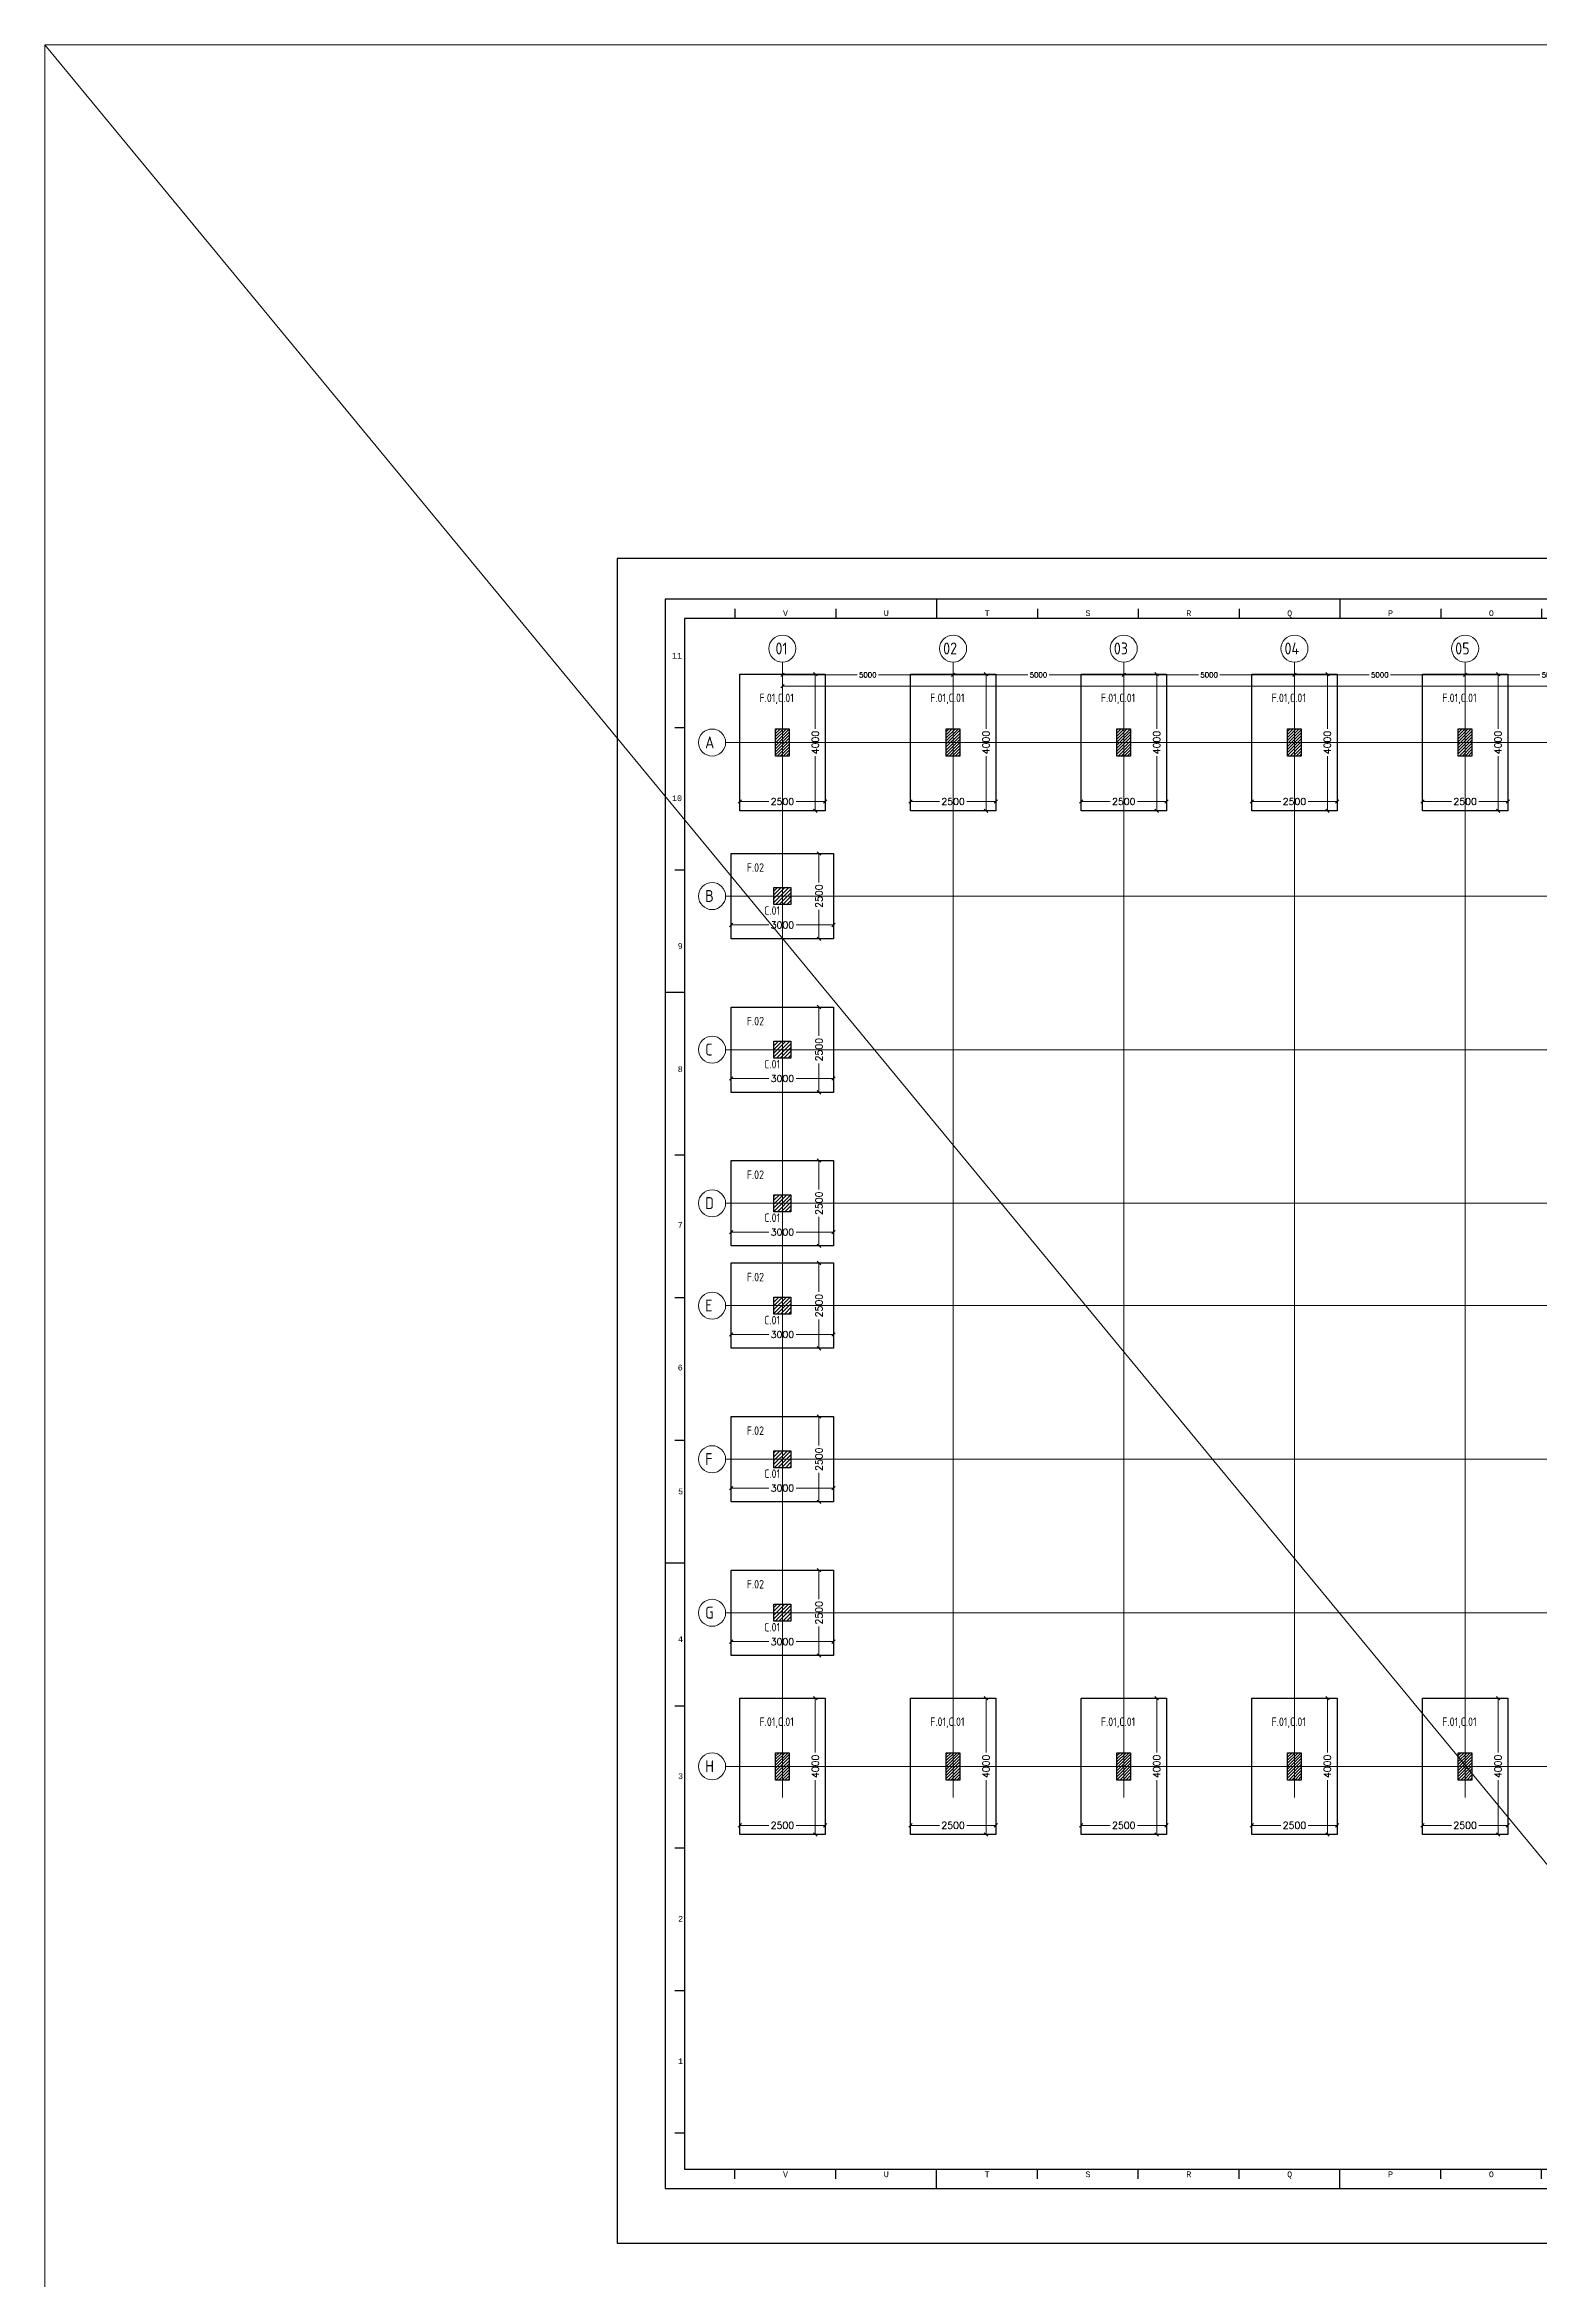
# Model space of a CAD drawing. Header units: millimetres. Extents: x -388065 to 2372687422, y -192755 to 667797.
# Drawn here: x 1396989 to 1440771, y 513624 to 579101 of the extents above; entities that cross this region are included whole.
import ezdxf

# ---------------------------------------------------------------- set-up
doc = ezdxf.new("R2010")
doc.units = ezdxf.units.MM
doc.linetypes.add('AXES', pattern=[50.8, 31.75, -6.35, 6.35, -6.35])
doc.linetypes.add('CENTER', pattern=[2, 1.25, -0.25, 0.25, -0.25])
doc.layers.add('Label', color=192, linetype='Continuous')
doc.layers.add('LOGO', color=250, linetype='Continuous')
for name, color, linetype, lineweight in [('STR-CL', 1, 'CENTER', 9), ('STR-CONC', 3, 'Continuous', 30), ('STR-DIM', 1, 'Continuous', 9), ('STR-GRID', 248, 'Continuous', 9), ('STR-HATCH', 4, 'Continuous', 9), ('STR-STEEL_IN_SEC', 6, 'Continuous', 15), ('STR-TEXT', 7, 'Continuous', 9)]:
    doc.layers.add(name, color=color, linetype=linetype, lineweight=lineweight)
doc.styles.add('MINA_MM', font='romans.shx', dxfattribs={"height": 200})
doc.styles.add('MINA_MM_ANNOT_PLAN', font='dim.shx', dxfattribs={"height": 350})
doc.styles.add('MINA_MM_LAYOUT', font='dim.shx', dxfattribs={"height": 250})
doc.styles.add('MINA_MM_S', font='romans.shx', dxfattribs={"height": 150})
doc.styles.add('MINA_MM_SM', font='romans.shx', dxfattribs={"height": 150})
doc.styles.add('ROMAND', font='romand__.ttf', dxfattribs={"height": 0.22})
doc.styles.add('STANDART', font='MONOTXT.shx')
doc.dimstyles.new('MINA_MM', dxfattribs={"dimtxt": 200, "dimasz": 100, "dimexe": 100, "dimexo": 100, "dimgap": 50, "dimtad": 0, "dimdec": 0, "dimzin": 0, "dimdsep": 46, "dimtxsty": 'MINA_MM', "dimblk": 'OBLIQUE', "dimcen": 0.09, "dimclrd": 256, "dimclre": 256, "dimclrt": 7, "dimadec": 0, "dimazin": 0, "dimtfac": 1, "dimtdec": 0, "dimtix": 1, "dimtofl": 0, "dimtmove": 0, "dimatfit": 0, "dimfxl": 1, "dimtolj": 1, "dimtzin": 0, "dimlwd": -1, "dimlwe": -1, "dimarcsym": 0})
doc.dimstyles.new('MINA_MM_S', dxfattribs={"dimtxt": 150, "dimasz": 100, "dimexe": 100, "dimexo": 100, "dimgap": 50, "dimtad": 0, "dimdec": 0, "dimzin": 0, "dimdsep": 46, "dimtxsty": 'MINA_MM_S', "dimblk": 'OBLIQUE', "dimcen": 0.09, "dimclrd": 256, "dimclre": 256, "dimclrt": 7, "dimadec": 0, "dimazin": 0, "dimtfac": 1, "dimtdec": 0, "dimtix": 1, "dimtofl": 0, "dimtmove": 0, "dimatfit": 0, "dimfxl": 1, "dimtolj": 1, "dimtzin": 0, "dimlwd": -1, "dimlwe": -1, "dimarcsym": 0})

# ---------------------------------------------------------------- blocks, each defined once
blk = doc.blocks.new('_OBLIQUE')
at = {"color": 0, "linetype": 'ByBlock'}
blk.add_line((-0.5, -0.5), (0.5, 0.5), dxfattribs=at)
blk = doc.blocks.new('*D1502')
at = {"layer": 'Defpoints', "color": 0, "ltscale": 10, "transparency": 16777216}
for p in [(1423599, 560635), (1418599, 558654), (1423599, 558654)]:
    blk.add_point(p, dxfattribs=at)
at = {"layer": 'STR-DIM', "ltscale": 10, "transparency": 16777216}
for p, q in [((1418599, 558754), (1418599, 560735)), ((1418599, 560635), (1420785, 560635)), ((1423599, 560635), (1421414, 560635)), ((1423599, 558754), (1423599, 560735))]:
    blk.add_line(p, q, dxfattribs=at)
at = {"layer": 'STR-DIM', "ltscale": 10, "transparency": 16777216, "xscale": 100, "yscale": 100, "zscale": 100, "rotation": 180}
blk.add_blockref('_OBLIQUE', (1418599, 560635), dxfattribs=at)
at = {"layer": 'STR-DIM', "ltscale": 10, "transparency": 16777216, "xscale": 100, "yscale": 100, "zscale": 100}
blk.add_blockref('_OBLIQUE', (1423599, 560635), dxfattribs=at)
at = {"layer": 'STR-DIM', "color": 7, "ltscale": 10, "transparency": 16777216, "insert": (1421099, 560635), "char_height": 150, "attachment_point": 5, "style": 'MINA_MM_S'}
blk.add_mtext('\\A1;5000', dxfattribs=at)
blk = doc.blocks.new('*D1503')
at = {"layer": 'Defpoints', "color": 0, "ltscale": 10, "transparency": 16777216}
for p in [(1428599, 560635), (1423599, 558654), (1428599, 558654)]:
    blk.add_point(p, dxfattribs=at)
at = {"layer": 'STR-DIM', "ltscale": 10, "transparency": 16777216}
for p, q in [((1423599, 558754), (1423599, 560735)), ((1423599, 560635), (1425785, 560635)), ((1428599, 560635), (1426414, 560635)), ((1428599, 558754), (1428599, 560735))]:
    blk.add_line(p, q, dxfattribs=at)
at = {"layer": 'STR-DIM', "ltscale": 10, "transparency": 16777216, "xscale": 100, "yscale": 100, "zscale": 100, "rotation": 180}
blk.add_blockref('_OBLIQUE', (1423599, 560635), dxfattribs=at)
at = {"layer": 'STR-DIM', "ltscale": 10, "transparency": 16777216, "xscale": 100, "yscale": 100, "zscale": 100}
blk.add_blockref('_OBLIQUE', (1428599, 560635), dxfattribs=at)
at = {"layer": 'STR-DIM', "color": 7, "ltscale": 10, "transparency": 16777216, "insert": (1426099, 560635), "char_height": 150, "attachment_point": 5, "style": 'MINA_MM_S'}
blk.add_mtext('\\A1;5000', dxfattribs=at)
blk = doc.blocks.new('*D1504')
at = {"layer": 'Defpoints', "color": 0, "ltscale": 10, "transparency": 16777216}
for p in [(1433599, 560635), (1428599, 558654), (1433599, 558654)]:
    blk.add_point(p, dxfattribs=at)
at = {"layer": 'STR-DIM', "ltscale": 10, "transparency": 16777216}
for p, q in [((1428599, 558754), (1428599, 560735)), ((1428599, 560635), (1430785, 560635)), ((1433599, 560635), (1431414, 560635)), ((1433599, 558754), (1433599, 560735))]:
    blk.add_line(p, q, dxfattribs=at)
at = {"layer": 'STR-DIM', "ltscale": 10, "transparency": 16777216, "xscale": 100, "yscale": 100, "zscale": 100, "rotation": 180}
blk.add_blockref('_OBLIQUE', (1428599, 560635), dxfattribs=at)
at = {"layer": 'STR-DIM', "ltscale": 10, "transparency": 16777216, "xscale": 100, "yscale": 100, "zscale": 100}
blk.add_blockref('_OBLIQUE', (1433599, 560635), dxfattribs=at)
at = {"layer": 'STR-DIM', "color": 7, "ltscale": 10, "transparency": 16777216, "insert": (1431099, 560635), "char_height": 150, "attachment_point": 5, "style": 'MINA_MM_S'}
blk.add_mtext('\\A1;5000', dxfattribs=at)
blk = doc.blocks.new('*D1505')
at = {"layer": 'Defpoints', "color": 0, "ltscale": 10, "transparency": 16777216}
for p in [(1438599, 560635), (1433599, 558654), (1438599, 558654)]:
    blk.add_point(p, dxfattribs=at)
at = {"layer": 'STR-DIM', "ltscale": 10, "transparency": 16777216}
for p, q in [((1433599, 558754), (1433599, 560735)), ((1433599, 560635), (1435785, 560635)), ((1438599, 560635), (1436414, 560635)), ((1438599, 558754), (1438599, 560735))]:
    blk.add_line(p, q, dxfattribs=at)
at = {"layer": 'STR-DIM', "ltscale": 10, "transparency": 16777216, "xscale": 100, "yscale": 100, "zscale": 100, "rotation": 180}
blk.add_blockref('_OBLIQUE', (1433599, 560635), dxfattribs=at)
at = {"layer": 'STR-DIM', "ltscale": 10, "transparency": 16777216, "xscale": 100, "yscale": 100, "zscale": 100}
blk.add_blockref('_OBLIQUE', (1438599, 560635), dxfattribs=at)
at = {"layer": 'STR-DIM', "color": 7, "ltscale": 10, "transparency": 16777216, "insert": (1436099, 560635), "char_height": 150, "attachment_point": 5, "style": 'MINA_MM_S'}
blk.add_mtext('\\A1;5000', dxfattribs=at)
blk = doc.blocks.new('*D1506')
at = {"layer": 'Defpoints', "color": 0, "ltscale": 10, "transparency": 16777216}
for p in [(1443599, 560635), (1438599, 558654), (1443599, 558654)]:
    blk.add_point(p, dxfattribs=at)
at = {"layer": 'STR-DIM', "ltscale": 10, "transparency": 16777216}
for p, q in [((1438599, 558754), (1438599, 560735)), ((1438599, 560635), (1440785, 560635)), ((1443599, 560635), (1441414, 560635)), ((1443599, 558754), (1443599, 560735))]:
    blk.add_line(p, q, dxfattribs=at)
at = {"layer": 'STR-DIM', "ltscale": 10, "transparency": 16777216, "xscale": 100, "yscale": 100, "zscale": 100, "rotation": 180}
blk.add_blockref('_OBLIQUE', (1438599, 560635), dxfattribs=at)
at = {"layer": 'STR-DIM', "ltscale": 10, "transparency": 16777216, "xscale": 100, "yscale": 100, "zscale": 100}
blk.add_blockref('_OBLIQUE', (1443599, 560635), dxfattribs=at)
at = {"layer": 'STR-DIM', "color": 7, "ltscale": 10, "transparency": 16777216, "insert": (1441099, 560635), "char_height": 150, "attachment_point": 5, "style": 'MINA_MM_S'}
blk.add_mtext('\\A1;5000', dxfattribs=at)
blk = doc.blocks.new('S.C.01.PLAN')
at = {"layer": 'STR-HATCH'}
h = blk.add_hatch(dxfattribs=at)
h.set_pattern_fill('ANSI31', color=256, scale=500)
h.set_pattern_definition([(45, (0, 0), (-44.194, 44.194), [])])
h.paths.add_polyline_path([(200, 150), (200, -650), (-200, -650), (-200, 150)])
at = {"layer": 'STR-CL'}
for p, q in [((0, 196), (0, -700)), ((-250, -250), (250, -250))]:
    blk.add_line(p, q, dxfattribs=at)
at = {"layer": 'STR-CONC', "ltscale": 10}
blk.add_lwpolyline([(200, 150), (200, -650), (-200, -650), (-200, 150)], close=True, dxfattribs=at)
blk = doc.blocks.new('S.C.02.PLAN')
at = {"layer": 'STR-HATCH'}
h = blk.add_hatch(dxfattribs=at)
h.set_pattern_fill('ANSI31', color=256, scale=625)
h.set_pattern_definition([(45, (-62.5, 0), (-55.243, 55.243), [])])
h.paths.add_polyline_path([(0, -250), (0, 250), (500, 250), (500, -250)])
at = {"layer": 'STR-CL'}
for p, q in [((-62.5, 0), (562.5, 0)), ((250, 312.5), (250, -312.5))]:
    blk.add_line(p, q, dxfattribs=at)
at = {"layer": 'STR-CONC', "ltscale": 10}
blk.add_lwpolyline([(0, -250), (0, 250), (500, 250), (500, -250)], close=True, dxfattribs=at)
blk = doc.blocks.new('*D1737')
at = {"layer": 'Defpoints', "color": 0, "transparency": 16777216}
for p in [(1250, 2000), (964, -2000), (1250, -2000)]:
    blk.add_point(p, dxfattribs=at)
at = {"layer": 'STR-DIM', "transparency": 16777216}
for p, q in [((1150, 2000), (864, 2000)), ((964, 2000), (964, 402)), ((964, -2000), (964, -402)), ((1150, -2000), (864, -2000))]:
    blk.add_line(p, q, dxfattribs=at)
at = {"layer": 'STR-DIM', "transparency": 16777216, "xscale": 100, "yscale": 100, "zscale": 100}
for p, rotation in [((964, 2000), 90), ((964, -2000), 270)]:
    blk.add_blockref('_OBLIQUE', p, dxfattribs=dict(at, rotation=rotation))
at = {"layer": 'STR-DIM', "color": 7, "transparency": 16777216, "insert": (964, 0), "char_height": 200, "attachment_point": 5, "rotation": 90, "style": 'MINA_MM'}
blk.add_mtext('\\A1;4000', dxfattribs=at)
blk = doc.blocks.new('*D1738')
at = {"layer": 'Defpoints', "color": 0, "transparency": 16777216}
for p in [(1250, -1728), (-1250, -2000), (1250, -2000)]:
    blk.add_point(p, dxfattribs=at)
at = {"layer": 'STR-DIM', "transparency": 16777216}
for p, q in [((-1250, -1900), (-1250, -1628)), ((-1250, -1728), (-402, -1728)), ((1250, -1728), (402, -1728)), ((1250, -1900), (1250, -1628))]:
    blk.add_line(p, q, dxfattribs=at)
at = {"layer": 'STR-DIM', "transparency": 16777216, "xscale": 100, "yscale": 100, "zscale": 100, "rotation": 180}
blk.add_blockref('_OBLIQUE', (-1250, -1728), dxfattribs=at)
at = {"layer": 'STR-DIM', "transparency": 16777216, "xscale": 100, "yscale": 100, "zscale": 100}
blk.add_blockref('_OBLIQUE', (1250, -1728), dxfattribs=at)
at = {"layer": 'STR-DIM', "color": 7, "transparency": 16777216, "insert": (0, -1728), "char_height": 200, "attachment_point": 5, "style": 'MINA_MM'}
blk.add_mtext('\\A1;2500', dxfattribs=at)
blk = doc.blocks.new('*D1772')
at = {"layer": 'Defpoints', "color": 0, "transparency": 16777216}
for p in [(1500, 1250), (1071, -1250), (1500, -1250)]:
    blk.add_point(p, dxfattribs=at)
at = {"layer": 'STR-DIM', "transparency": 16777216}
for p, q in [((1400, 1250), (971, 1250)), ((1071, 1250), (1071, 402)), ((1071, -1250), (1071, -402)), ((1400, -1250), (971, -1250))]:
    blk.add_line(p, q, dxfattribs=at)
at = {"layer": 'STR-DIM', "transparency": 16777216, "xscale": 100, "yscale": 100, "zscale": 100}
for p, rotation in [((1071, 1250), 90), ((1071, -1250), 270)]:
    blk.add_blockref('_OBLIQUE', p, dxfattribs=dict(at, rotation=rotation))
at = {"layer": 'STR-DIM', "color": 7, "transparency": 16777216, "insert": (1071, 0), "char_height": 200, "attachment_point": 5, "rotation": 90, "style": 'MINA_MM'}
blk.add_mtext('\\A1;2500', dxfattribs=at)
blk = doc.blocks.new('*D1773')
at = {"layer": 'Defpoints', "color": 0, "transparency": 16777216}
for p in [(-1500, -1250), (1500, -846), (1500, -1250)]:
    blk.add_point(p, dxfattribs=at)
at = {"layer": 'STR-DIM', "transparency": 16777216}
for p, q in [((-1500, -1150), (-1500, -746)), ((-1500, -846), (-402, -846)), ((1500, -846), (402, -846)), ((1500, -1150), (1500, -746))]:
    blk.add_line(p, q, dxfattribs=at)
at = {"layer": 'STR-DIM', "transparency": 16777216, "xscale": 100, "yscale": 100, "zscale": 100, "rotation": 180}
blk.add_blockref('_OBLIQUE', (-1500, -846), dxfattribs=at)
at = {"layer": 'STR-DIM', "transparency": 16777216, "xscale": 100, "yscale": 100, "zscale": 100}
blk.add_blockref('_OBLIQUE', (1500, -846), dxfattribs=at)
at = {"layer": 'STR-DIM', "color": 7, "transparency": 16777216, "insert": (0, -846), "char_height": 200, "attachment_point": 5, "style": 'MINA_MM'}
blk.add_mtext('\\A1;3000', dxfattribs=at)
blk = doc.blocks.new('*D1587')
at = {"layer": 'Defpoints', "color": 0, "ltscale": 10, "transparency": 16777216}
for p in [(1468599, 560302), (1418599, 558652), (1468599, 558652)]:
    blk.add_point(p, dxfattribs=at)
at = {"layer": 'STR-DIM', "ltscale": 10, "transparency": 16777216}
for p, q in [((1418599, 558752), (1418599, 560402)), ((1418599, 560302), (1443214, 560302)), ((1468599, 560302), (1443985, 560302)), ((1468599, 558752), (1468599, 560402))]:
    blk.add_line(p, q, dxfattribs=at)
at = {"layer": 'STR-DIM', "ltscale": 10, "transparency": 16777216, "xscale": 100, "yscale": 100, "zscale": 100, "rotation": 180}
blk.add_blockref('_OBLIQUE', (1418599, 560302), dxfattribs=at)
at = {"layer": 'STR-DIM', "ltscale": 10, "transparency": 16777216, "xscale": 100, "yscale": 100, "zscale": 100}
blk.add_blockref('_OBLIQUE', (1468599, 560302), dxfattribs=at)
at = {"layer": 'STR-DIM', "color": 7, "ltscale": 10, "transparency": 16777216, "insert": (1443599, 560302), "char_height": 150, "attachment_point": 5, "style": 'MINA_MM_S'}
blk.add_mtext('\\A1;50000', dxfattribs=at)
blk = doc.blocks.new('LABLE')
blk.add_line((73945, 22524), (79751, 22524))
at = {"lineweight": 50, "ltscale": 0.1}
blk.add_lwpolyline([(71840, 41431), (76044, 41431), (76044, 39404), (71840, 39404)], close=True, dxfattribs=at)
at = {"layer": 'Label', "color": 7}
for p, q in [((0, 56070), (0, 0)), ((80430, 56070), (0, 56070)), ((9570, 56070), (9570, 55391)), ((23797, 56070), (23797, 55391)), ((38025, 56070), (38025, 55391)), ((40498, 56070), (40298, 55325)), ((40498, 56070), (40697, 55325)), ((52253, 56070), (52253, 55391)), ((66480, 56070), (66480, 55391)), ((80430, 0), (80430, 56070)), ((679, 55391), (679, 679)), ((79751, 55391), (679, 55391)), ((2456, 55730), (2456, 55391)), ((2456, 55730), (2456, 55391)), ((6013, 55730), (6013, 55391)), ((13126, 55730), (13126, 55391)), ((16683, 55730), (16683, 55391)), ((20240, 55730), (20240, 55391)), ((27354, 55730), (27354, 55391)), ((30911, 55730), (30911, 55391)), ((34468, 55730), (34468, 55391)), ((40498, 55440), (40298, 55325)), ((40697, 55325), (40298, 55325)), ((40697, 55325), (40498, 55440)), ((41582, 55730), (41582, 55391)), ((45139, 55730), (45139, 55391)), ((48696, 55730), (48696, 55391)), ((55809, 55730), (55809, 55391)), ((59366, 55730), (59366, 55391)), ((62923, 55730), (62923, 55391)), ((68251, 679), (68251, 55391)), ((68531, 679), (68531, 55391)), ((70037, 55730), (70037, 55391)), ((73594, 55730), (73594, 55391)), ((77151, 55730), (77151, 55391)), ((79751, 679), (79751, 55391)), ((340, 51536), (679, 51536)), ((80090, 51536), (79751, 51536)), ((679, 46509), (340, 46509)), ((79751, 46509), (80090, 46509)), ((679, 42187), (0, 42187)), ((679, 36454), (340, 36454)), ((79751, 36454), (80090, 36454)), ((340, 31427), (679, 31427)), ((80090, 31427), (79751, 31427)), ((340, 26400), (679, 26400)), ((80090, 26400), (79751, 26400)), ((68531, 26008), (79751, 26008)), ((679, 22052), (0, 22052)), ((340, 17025), (679, 17025)), ((79751, 679), (79751, 17025)), ((80090, 17025), (79751, 17025)), ((68524, 15634), (79751, 15634)), ((68531, 15634), (79751, 15634)), ((679, 11997), (340, 11997)), ((79751, 11997), (80090, 11997)), ((679, 6970), (340, 6970)), ((79751, 6970), (80090, 6970)), ((79751, 2946), (79751, 1158)), ((679, 1943), (340, 1943)), ((79751, 1943), (80090, 1943)), ((79751, 1158), (72787, 1158)), ((0, 0), (80430, 0)), ((679, 679), (79751, 679)), ((2456, 340), (2456, 679)), ((6013, 340), (6013, 679)), ((9570, 0), (9570, 679)), ((13126, 340), (13126, 679)), ((16683, 340), (16683, 679)), ((20240, 340), (20240, 679)), ((23797, 0), (23797, 679)), ((27354, 340), (27354, 679)), ((30911, 340), (30911, 679)), ((34468, 340), (34468, 679)), ((38025, 0), (38025, 679)), ((40697, 745), (40298, 745)), ((40498, 0), (40298, 745)), ((40498, 630), (40298, 745)), ((40498, 0), (40697, 745)), ((40697, 745), (40498, 630)), ((41582, 340), (41582, 679)), ((45139, 340), (45139, 679)), ((48696, 340), (48696, 679)), ((52253, 0), (52253, 679)), ((55809, 340), (55809, 679)), ((59366, 340), (59366, 679)), ((62923, 340), (62923, 679)), ((66480, 0), (66480, 679)), ((68531, 679), (79751, 679)), ((70037, 340), (70037, 679)), ((73594, 340), (73594, 679)), ((77151, 340), (77151, 679))]:
    blk.add_line(p, q, dxfattribs=at)
at = {"layer": 'Label', "color": 253, "linetype": 'Continuous'}
for p, q in [((68531, 25372), (79751, 25372)), ((69745, 19073), (69745, 26008)), ((71145, 19073), (71145, 26008)), ((72545, 19073), (72545, 26008)), ((73945, 19073), (73945, 26008)), ((68531, 24300), (79751, 24300)), ((73945, 23711), (79751, 23711)), ((68531, 23464), (73945, 23464)), ((68531, 23020), (79751, 23020)), ((68531, 22192), (73945, 22192)), ((68531, 21556), (79751, 21556)), ((68531, 20920), (79751, 20920)), ((68531, 20284), (79751, 20284))]:
    blk.add_line(p, q, dxfattribs=at)
at = {"layer": 'Label', "color": 7, "linetype": 'Continuous'}
for p, q in [((68531, 19648), (79751, 19648)), ((68531, 19073), (79751, 19073)), ((68531, 18538), (79751, 18538)), ((79651, 15543), (68580, 15543)), ((68580, 15543), (68580, 13583)), ((68580, 13583), (79651, 13583)), ((68580, 13513), (68580, 10090)), ((68580, 10090), (79651, 10090)), ((68580, 10020), (77431, 10020)), ((73580, 10020), (73580, 7835)), ((77501, 10020), (79651, 10020)), ((77501, 7835), (79651, 7835)), ((71078, 5482), (68624, 5482)), ((68624, 5482), (68624, 4932)), ((68624, 4932), (71078, 4932)), ((68624, 4847), (68624, 4255)), ((68624, 4847), (71078, 4847)), ((71078, 5482), (71078, 4932)), ((71078, 4847), (71078, 4255)), ((79675, 5482), (71163, 5482)), ((71163, 5482), (71163, 4932)), ((71163, 4932), (79675, 4932)), ((71163, 4847), (79675, 4847)), ((71163, 4847), (71163, 4255)), ((79675, 5482), (79675, 4932)), ((79675, 4847), (79675, 4255)), ((68624, 4255), (71078, 4255)), ((68624, 4170), (71078, 4170)), ((68624, 4170), (68624, 3578)), ((71078, 4170), (71078, 3578)), ((71163, 4255), (79675, 4255)), ((71163, 4170), (79675, 4170)), ((71163, 4170), (71163, 3578)), ((79675, 4170), (79675, 3578)), ((68624, 3578), (71078, 3578)), ((68624, 3493), (68624, 2943)), ((68624, 3493), (71078, 3493)), ((71078, 3493), (71078, 2943)), ((71163, 3578), (79675, 3578)), ((71163, 3493), (79675, 3493)), ((71163, 3493), (71163, 2943)), ((77221, 3493), (79675, 3493)), ((79675, 3493), (79675, 2943)), ((68624, 2943), (71078, 2943)), ((68624, 2859), (68624, 1251)), ((68624, 2859), (75055, 2859)), ((71163, 2943), (79675, 2943)), ((75055, 1251), (75055, 2859)), ((77221, 2943), (79675, 2943)), ((68531, 1158), (79751, 1158))]:
    blk.add_line(p, q, dxfattribs=at)
at = {"layer": 'Label', "color": 240, "linetype": 'AXES'}
for p, q in [((78636, 7919), (78636, 9571)), ((79462, 8745), (77810, 8745))]:
    blk.add_line(p, q, dxfattribs=at)
at = {"layer": 'Label', "color": 7, "const_width": 30}
blk.add_lwpolyline([(68391, 679), (68391, 55391)], dxfattribs=at)
at = {"layer": 'Label', "color": 7, "const_width": 20}
for points in [[(79765, 15620), (79765, 18552), (68517, 18552), (68517, 15620)], [(79765, 5558), (79765, 7772), (68531, 7772), (68531, 5558)], [(79768, 2867), (75131, 2867), (75131, 1158), (79768, 1158)], [(79760, 2859), (75140, 2859), (75140, 1166), (79760, 1166)], [(79751, 2850), (75148, 2850), (75148, 1175), (79751, 1175)]]:
    blk.add_lwpolyline(points, close=True, dxfattribs=at)
at = {"layer": 'Label', "color": 7}
for points in [[(79758, 15627), (79758, 18545), (68524, 18545), (68524, 15627)], [(79751, 5572), (79751, 7758), (68545, 7758), (68545, 5572)]]:
    blk.add_lwpolyline(points, close=True, dxfattribs=at)
at = {"layer": 'Label', "color": 7, "linetype": 'Continuous'}
for points in [[(79651, 13583), (79651, 15543)], [(79651, 10090), (79651, 13513), (68580, 13513)], [(68580, 10020), (68580, 7835), (77431, 7835), (77431, 10020)], [(77501, 7835), (77501, 10020)], [(79651, 7835), (79651, 10020)], [(79675, 2943), (79675, 3493)], [(68624, 1251), (75055, 1251)]]:
    blk.add_lwpolyline(points, dxfattribs=at)
for major_axis, start_param, end_param in [((-652, 0), 3.141593, 9.424778), ((548, 0), 0, 6.283185)]:
    blk.add_ellipse((78636, 8745), major_axis=major_axis, ratio=1, start_param=start_param, end_param=end_param, dxfattribs=at)
at = {"layer": 'Label', "color": 7, "style": 'STANDART', "width": 1}
for s, height, p in [('V', 203, (4152, 55473)), ('U', 203, (7708, 55473)), ('T', 203, (11265, 55473)), ('S', 203, (14822, 55473)), ('R', 203, (18379, 55473)), ('Q', 203, (21936, 55473)), ('P', 203, (25493, 55473)), ('O', 203, (29050, 55473)), ('N', 203, (32607, 55473)), ('M', 203, (36164, 55473)), ('L', 203, (39721, 55473)), ('K', 203, (43278, 55473)), ('J', 203, (46835, 55473)), ('I', 203, (50391, 55473)), ('H', 203, (53948, 55473)), ('G', 203, (57505, 55473)), ('F', 203, (61062, 55473)), ('E', 203, (64619, 55473)), ('D', 203, (68158, 55490)), ('C', 203, (71643, 55490)), ('B', 203, (75300, 55473)), ('A', 203, (78834, 55473)), ('11', 203.3, (238, 53971)), ('11', 203.3, (79887, 53971)), ('10', 203.3, (238, 48944)), ('10', 203.3, (79853, 48944)), ('9', 203, (441, 43733)), ('9', 203, (79853, 43733)), ('8', 203, (441, 39385)), ('8', 203, (79853, 39385)), ('7', 203, (441, 33893)), ('7', 203, (79853, 33893)), ('6', 203, (441, 28856)), ('6', 203, (79853, 28856)), ('5', 203, (452, 24487)), ('5', 203, (79843, 24487)), ('3', 203, (79843, 23819)), ('4', 203, (452, 19276)), ('4', 203, (79843, 19276)), ('2', 203, (79843, 18782)), ('3', 203, (452, 14443)), ('1', 203, (79877, 13762)), ('2', 203, (452, 9406)), ('1', 203, (452, 4387)), ('V', 203, (4152, 394)), ('U', 203, (7708, 394)), ('T', 203, (11265, 394)), ('S', 203, (14822, 394)), ('R', 203, (18379, 394)), ('Q', 203, (21936, 394)), ('P', 203, (25493, 394)), ('O', 203, (29050, 394)), ('N', 203, (32607, 394)), ('M', 203, (36164, 394)), ('L', 203, (39721, 394)), ('K', 203, (43278, 394)), ('J', 203, (46835, 394)), ('I', 203, (50391, 394)), ('H', 203, (53948, 394)), ('G', 203, (57505, 394)), ('F', 203, (61062, 394)), ('E', 203, (64619, 394)), ('D', 203, (68158, 377)), ('C', 203, (71643, 377)), ('B', 203, (75300, 394)), ('A', 203, (78834, 394))]:
    blk.add_text(s, height=height, dxfattribs=at).set_placement(p)
at = {"layer": 'Label', "color": 7, "linetype": 'Continuous', "style": 'ROMAND', "width": 0.8}
for s, height, p in [('G', 287, (69023, 25518)), ('CHANGE OF BUILDING K ROOF SLAB TO', 218.47, (73991, 25120)), ('A-07', 287.5, (68675, 24760)), ('30.08.18', 230, (69840, 24757)), ('M.A.', 230, (71528, 24767)), ('A. A./W.', 230, (72625, 24779)), ('ADD STEEL LIGHT FLOOR (PORTAL FRAME)', 218.47, (73991, 24824)), ('BET. GRIDS 01a & 01e ', 218.47, (73991, 24509)), ('A-06', 287.5, (68675, 23946)), ('20.05.18', 230, (69840, 23953)), ('M.A.', 230, (71528, 23963)), ('A. A./W.', 230, (72625, 23976)), ('ADD OF SHEET S-01-37& MODIF. S-01-06', 218.47, (73991, 23445)), ('MODIFI OF COLUMNS C10&C11&2 OF C8', 218.47, (73991, 24034)), ('POSITIONS', 218.5, (73991, 23774)), ('A-05', 287.5, (68675, 23111)), ('22.04.18', 230, (69745, 22635)), ('06.05.18', 230, (69840, 23118)), ('M.A.', 230, (71528, 23128)), ('A. A./W.', 230, (72625, 23140)), ('A. A./W.', 230, (72625, 22624)), ('ADD OF 2 SHORT COLUMNS OF C.05', 218.47, (73991, 23141)), ('MODIF. TO DISPATCH BLDG FOUNDATION', 218.47, (74034, 22661)), ('A-04', 287.5, (68675, 22539)), ('M.A.', 230, (71528, 22624)), ('ADD COLUMNS TO CONVEYOR INSIDE DE-', 218.47, (73948, 22222)), ('BONING SECTION,1BEAM IPE400 ADDED AT ', 218.47, (73948, 21939)), ('A-02', 287.5, (68611, 21084)), ('A-03', 287.5, (68675, 21709)), ('09.03.18', 230, (69745, 21808)), ('18.02.18', 230, (69745, 21172)), ('M.A.', 230, (71528, 21796)), ('M.A.', 230, (71528, 21160)), ('A. A./W.', 230, (72625, 21796)), ('A. A./W.', 230, (72625, 21160)), ('BEGINNING OF CONVEYOR', 218.47, (73948, 21608)), ('MODIF. OF INTERIOR TIE BEAMS TOP LEVEL', 218.47, (73948, 21121)), ('A-01', 287.5, (68648, 20470)), ('07.02.18', 230, (69745, 20536)), ('M.A.', 230, (71528, 20524)), ('A. A./W.', 230, (72625, 20524)), ('UTILITY BLDG: CGB1A&B1-a INTRODUCED', 218.47, (73948, 20485)), ('A', 287, (69010, 19834)), ('18.01.18', 230, (69745, 19900)), ('M.A.', 230, (71528, 19888)), ('A. A./W.', 230, (72625, 19888)), ('ADD G.B.6-A DETAILS', 229.97, (74025, 19888)), ('Revision', 230, (68546, 19239)), ('Date', 230, (70127, 19265)), ('Checked', 230, (71225, 19265)), ('Approved', 230, (72609, 19297)), ('Modification', 229.97, (76151, 19265)), ('Project Name :', 250, (68652, 18154)), ('Client :', 250, (68652, 15135)), ('Consultant :', 250, (68650, 13141)), ('%%u Location :', 250, (68630, 9720)), ('%%u Job No :', 250, (73630, 9720)), ('North', 200, (77554, 9720)), ('Drawnig Name :', 250, (68650, 7416)), ('DESIGNED BY', 200, (68769, 5143)), ('CHECKED BY', 200, (68769, 3789)), ('DRAWN BY', 200, (68769, 4466)), ('APPROVED BY', 200, (68769, 3155)), ('SCALE', 200, (68769, 2520)), ('DWG. NO.', 200, (75309, 2520)), ('THIS DRAWING IS A PROPERTY OF TECHNOCON ENGINEERING GROUP', 250, (68650, 816))]:
    blk.add_text(s, height=height, dxfattribs=at).set_placement(p)
at = {"layer": 'STR-TEXT', "style": 'ROMAND', "width": 0.8}
for s, height, p in [('NOTES :', 337.5, (69161, 53856)), ('Fcu=25N/mm2', 300, (72623, 40681)), ('Fy=460N/mm2', 300, (72623, 40100))]:
    blk.add_text(s, height=height, dxfattribs=at).set_placement(p)
at = {"layer": 'STR-TEXT', "insert": (68964, 52571), "char_height": 270, "width": 11124, "attachment_point": 1, "style": 'MINA_MM_SM'}
blk.add_mtext('1-  ALL DIMENSIONS ARE TO BE\\P     CO-ORDINATED WITH ARCHITECTURAL\\P     AND OTHER CONSULTANTS DRAWINGS\\P     AND SPECIFICATIONS.\\P2-  REINFORCEMENT STEEL fy SHALL NOT\\P     BE LESS THAN 460 N/mm2.\\P3-  ALL CONCRETE SHALL HAVE A MINIMUM\\P     CHARACTERISTIC STRENGTH OF 25 N/mm2 \\P     AT 28 DAYS.\\P4-  MAXIMUM SIZE OF AGGREGATES SHALL\\P     BE 20mm GENERALLY AND 30mm FOR \\P     FOUNDATIONS.\\P5-  CONCRETE COVER SHALL NOT BE LESS\\P     THAN:\\P     - 25mm ( SLABS )\\P     - 38mm ( BEAMS & COLUMNS )\\P     - 50mm ( FOUNDATIONS )\\P     - 75mm ( PILE CAPS )\\P6-  MINIMUM REINFORCEMENT LAP LENGTH\\P     SHALL BE 50 DIAMETER OF BARS.\\P7-  CONSTRUCTION JOINTS IN SLABS SHALL \\P     BE LOCATED AT ONE-FIFTH OF SPAN (L/5).\\P8- NET ALLOWABLE BEARING CAPACITY = 180  \\P   KN/m2.', dxfattribs=at)
blk = doc.blocks.new('F.01_canteen')
at = {"layer": 'STR-CONC'}
blk.add_lwpolyline([(-1250, 2000), (1250, 2000), (1250, -2000), (-1250, -2000)], close=True, dxfattribs=at)
at = {"layer": 'STR-TEXT', "ltscale": 0.1, "insert": (-167.5, 1279.1), "char_height": 250, "attachment_point": 5, "rotation": 0.000095, "style": 'MINA_MM_LAYOUT'}
blk.add_mtext('\\A1;F.01,C.01', dxfattribs=at)
at = {"layer": 'STR-DIM'}
dim = blk.add_linear_dim(base=(964.3, -2000), p1=(1250, 2000), p2=(1250, -2000), angle=89.999994, dimstyle='MINA_MM', dxfattribs=at)
dim.commit()
dim.dimension.update_dxf_attribs({"geometry": '*D1737', "text_midpoint": (964.3, 0), "dimtype": 160})
dim = blk.add_linear_dim(base=(1250, -1728), p1=(-1250, -2000), p2=(1250, -2000), angle=359.999994, dimstyle='MINA_MM', dxfattribs=at)
dim.commit()
dim.dimension.update_dxf_attribs({"geometry": '*D1738', "text_midpoint": (0, -1728)})
blk = doc.blocks.new('F.02')
at = {"layer": 'STR-CONC'}
blk.add_lwpolyline([(-1500, 1250), (1500, 1250), (1500, -1250), (-1500, -1250)], close=True, dxfattribs=at)
at = {"layer": 'STR-TEXT', "ltscale": 0.1, "char_height": 250, "attachment_point": 5, "rotation": 0.000095, "style": 'MINA_MM_LAYOUT'}
for s, insert in [('\\A1;F.02', (-791, 836.4)), ('\\A1;C.01', (-300.3, -423.8))]:
    blk.add_mtext(s, dxfattribs=dict(at, insert=insert))
at = {"layer": 'STR-DIM'}
for base, p1, angle, picture, middle in [((1071.1, -1250), (1500, 1250), 89.999994, '*D1772', (1071.1, 0)), ((1500, -846), (-1500, -1250), 359.999994, '*D1773', (0, -846))]:
    dim = blk.add_linear_dim(base=base, p1=p1, p2=(1500, -1250), angle=angle, dimstyle='MINA_MM', dxfattribs=at)
    dim.commit()
    dim.dimension.update_dxf_attribs({"geometry": picture, "text_midpoint": middle})

msp = doc.modelspace()

# ---------------------------------------------------------------- linework, layer by layer
at = {"layer": 'LOGO', "ltscale": 0.1}
msp.add_lwpolyline([(1483652.8642, 514681.6744), (1483652.8642, 564050.0902), (1413755.831, 564050.0902), (1413755.831, 514681.6744)], close=True, dxfattribs=at)
at = {"layer": 'STR-GRID', "ltscale": 10}
for p, q in [((1418599.3886, 561010.2123), (1418599.3886, 527744.9019)), ((1423599.3886, 561010.2123), (1423599.3886, 527744.9019)), ((1428599.3886, 561010.2123), (1428599.3886, 527744.9019)), ((1433599.3886, 561010.2123), (1433599.3886, 527744.9019)), ((1438599.3886, 561010.2123), (1438599.3886, 527744.9019)), ((1416935.4787, 558653.6876), (1471129.1992, 558653.6876)), ((1416935.4787, 554153.6876), (1471129.1992, 554153.6876)), ((1416935.4787, 549653.6876), (1471129.1992, 549653.6876)), ((1416935.4787, 545153.6876), (1471129.1992, 545153.6876)), ((1416935.4787, 542153.6876), (1471129.1992, 542153.6876)), ((1416935.4787, 537653.6876), (1471129.1992, 537653.6876)), ((1416935.4787, 533153.6876), (1471129.1992, 533153.6876)), ((1416935.4787, 528653.6876), (1471129.1992, 528653.6876))]:
    msp.add_line(p, q, dxfattribs=at)
for centre in [(1418599.3886, 561406.2898), (1423599.3886, 561406.2898), (1428599.3886, 561406.2898), (1433599.3886, 561406.2898), (1438599.3886, 561406.2898), (1416539.4012, 558653.6876), (1416539.4012, 554153.6876), (1416539.4012, 549653.6876), (1416539.4012, 545153.6876), (1416539.4012, 542153.6876), (1416539.4012, 537653.6876), (1416539.4012, 533153.6876), (1416539.4012, 528653.6876)]:
    msp.add_circle(centre, 396.0775, dxfattribs=at)
at = {"layer": 'STR-STEEL_IN_SEC', "color": 7, "ltscale": 0.1}
msp.add_line((1396989.2923, 579101.4319), (1584664.4846, 351706.677), dxfattribs=at)
at = {"layer": 'STR-STEEL_IN_SEC', "ltscale": 10}
msp.add_lwpolyline([(1584664.4846, 579101.4319), (1396989.2923, 579101.4319), (1396989.2923, 351706.677), (1584664.4846, 351706.677)], close=True, dxfattribs=at)

# ---------------------------------------------------------------- block references
at = {"xscale": 0.8305106339421224, "yscale": 0.8305106339421224, "zscale": 0.8305106339421224}
msp.add_blockref('LABLE', (1415167.6992, 516288.8606), dxfattribs=at)
for name, p in [('F.01_canteen', (1418599.3886, 558653.6876)), ('F.01_canteen', (1423599.3886, 558653.6876)), ('F.01_canteen', (1428599.3886, 558653.6876)), ('F.01_canteen', (1433599.3886, 558653.6876)), ('F.01_canteen', (1438599.3886, 558653.6876)), ('S.C.01.PLAN', (1418599.3886, 558903.6876)), ('S.C.01.PLAN', (1423599.3886, 558903.6876)), ('S.C.01.PLAN', (1428599.3886, 558903.6876)), ('S.C.01.PLAN', (1433599.3886, 558903.6876)), ('S.C.01.PLAN', (1438599.3886, 558903.6876)), ('F.02', (1418599.3886, 554153.6875)), ('S.C.02.PLAN', (1418349.3881, 554153.6875)), ('F.02', (1418599.3886, 549653.6875)), ('S.C.02.PLAN', (1418349.3881, 549653.6875)), ('F.02', (1418599.3886, 545153.6875)), ('S.C.02.PLAN', (1418349.3881, 545153.6875)), ('F.02', (1418599.3886, 542153.6875)), ('S.C.02.PLAN', (1418349.3881, 542153.6875)), ('F.02', (1418599.3886, 537653.6875)), ('S.C.02.PLAN', (1418349.3881, 537653.6875)), ('F.02', (1418599.3886, 533153.6875)), ('S.C.02.PLAN', (1418349.3881, 533153.6875)), ('F.01_canteen', (1418599.3886, 528653.6876)), ('F.01_canteen', (1423599.3886, 528653.6876)), ('F.01_canteen', (1428599.3886, 528653.6876)), ('F.01_canteen', (1433599.3886, 528653.6876)), ('F.01_canteen', (1438599.3886, 528653.6876)), ('S.C.01.PLAN', (1418599.3886, 528903.6876)), ('S.C.01.PLAN', (1423599.3886, 528903.6876)), ('S.C.01.PLAN', (1428599.3886, 528903.6876)), ('S.C.01.PLAN', (1433599.3886, 528903.6876)), ('S.C.01.PLAN', (1438599.3886, 528903.6876))]:
    msp.add_blockref(name, p)

# ---------------------------------------------------------------- texts
at = {"layer": 'STR-TEXT', "char_height": 350, "attachment_point": 1, "style": 'MINA_MM_ANNOT_PLAN'}
for s, insert in [('01', (1418395.5847, 561584.8005)), ('02', (1423307.6049, 561584.8005)), ('03', (1428307.6049, 561584.8005)), ('04', (1433307.6049, 561584.8005)), ('05', (1438307.6049, 561584.8005)), ('A', (1416335.5973, 558832.1983)), ('B', (1416335.5973, 554332.1983)), ('C', (1416335.5973, 549832.1983)), ('D', (1416335.5973, 545332.1983)), ('E', (1416335.5973, 542332.1983)), ('F', (1416335.5973, 537832.1983)), ('G', (1416335.5973, 533332.1983)), ('H', (1416335.5973, 528832.1983))]:
    msp.add_mtext_dynamic_manual_height_columns(s, width=668.666667, gutter_width=12.5, heights=[0], dxfattribs=dict(at, insert=insert))

# ---------------------------------------------------------------- dimensions: what is measured, and where the dimension line sits
at = {"layer": 'STR-DIM', "ltscale": 10}
dim = msp.add_linear_dim(base=(1423599.3886, 560634.9768), p1=(1418599.3886, 558653.6876), p2=(1423599.3886, 558653.6876), dimstyle='MINA_MM_S', dxfattribs=at)
dim.commit()
dim.dimension.update_dxf_attribs({"geometry": '*D1502', "text_midpoint": (1421099.3886, 560634.9768)})
for base, p1, p2, picture, middle in [((1428599.3886, 560634.9768), (1423599.3886, 558653.6876), (1428599.3886, 558653.6876), '*D1503', (1426099.3886, 560634.9768)), ((1433599.3886, 560634.9768), (1428599.3886, 558653.6876), (1433599.3886, 558653.6876), '*D1504', (1431099.3886, 560634.9768)), ((1438599.3886, 560634.9768), (1433599.3886, 558653.6876), (1438599.3886, 558653.6876), '*D1505', (1436099.3886, 560634.9768)), ((1443599.3886, 560634.9768), (1438599.3886, 558653.6876), (1443599.3886, 558653.6876), '*D1506', (1441099.3886, 560634.9768)), ((1468599.3886, 560301.8135), (1418599.3886, 558651.93), (1468599.3886, 558651.93), '*D1587', (1443599.3886, 560301.8135))]:
    dim = msp.add_linear_dim(base=base, p1=p1, p2=p2, dimstyle='MINA_MM_S', override={"dimtmove": 1}, dxfattribs=at)
    dim.commit()
    dim.dimension.update_dxf_attribs({"geometry": picture, "text_midpoint": middle})

doc.saveas('drawing.dxf')
